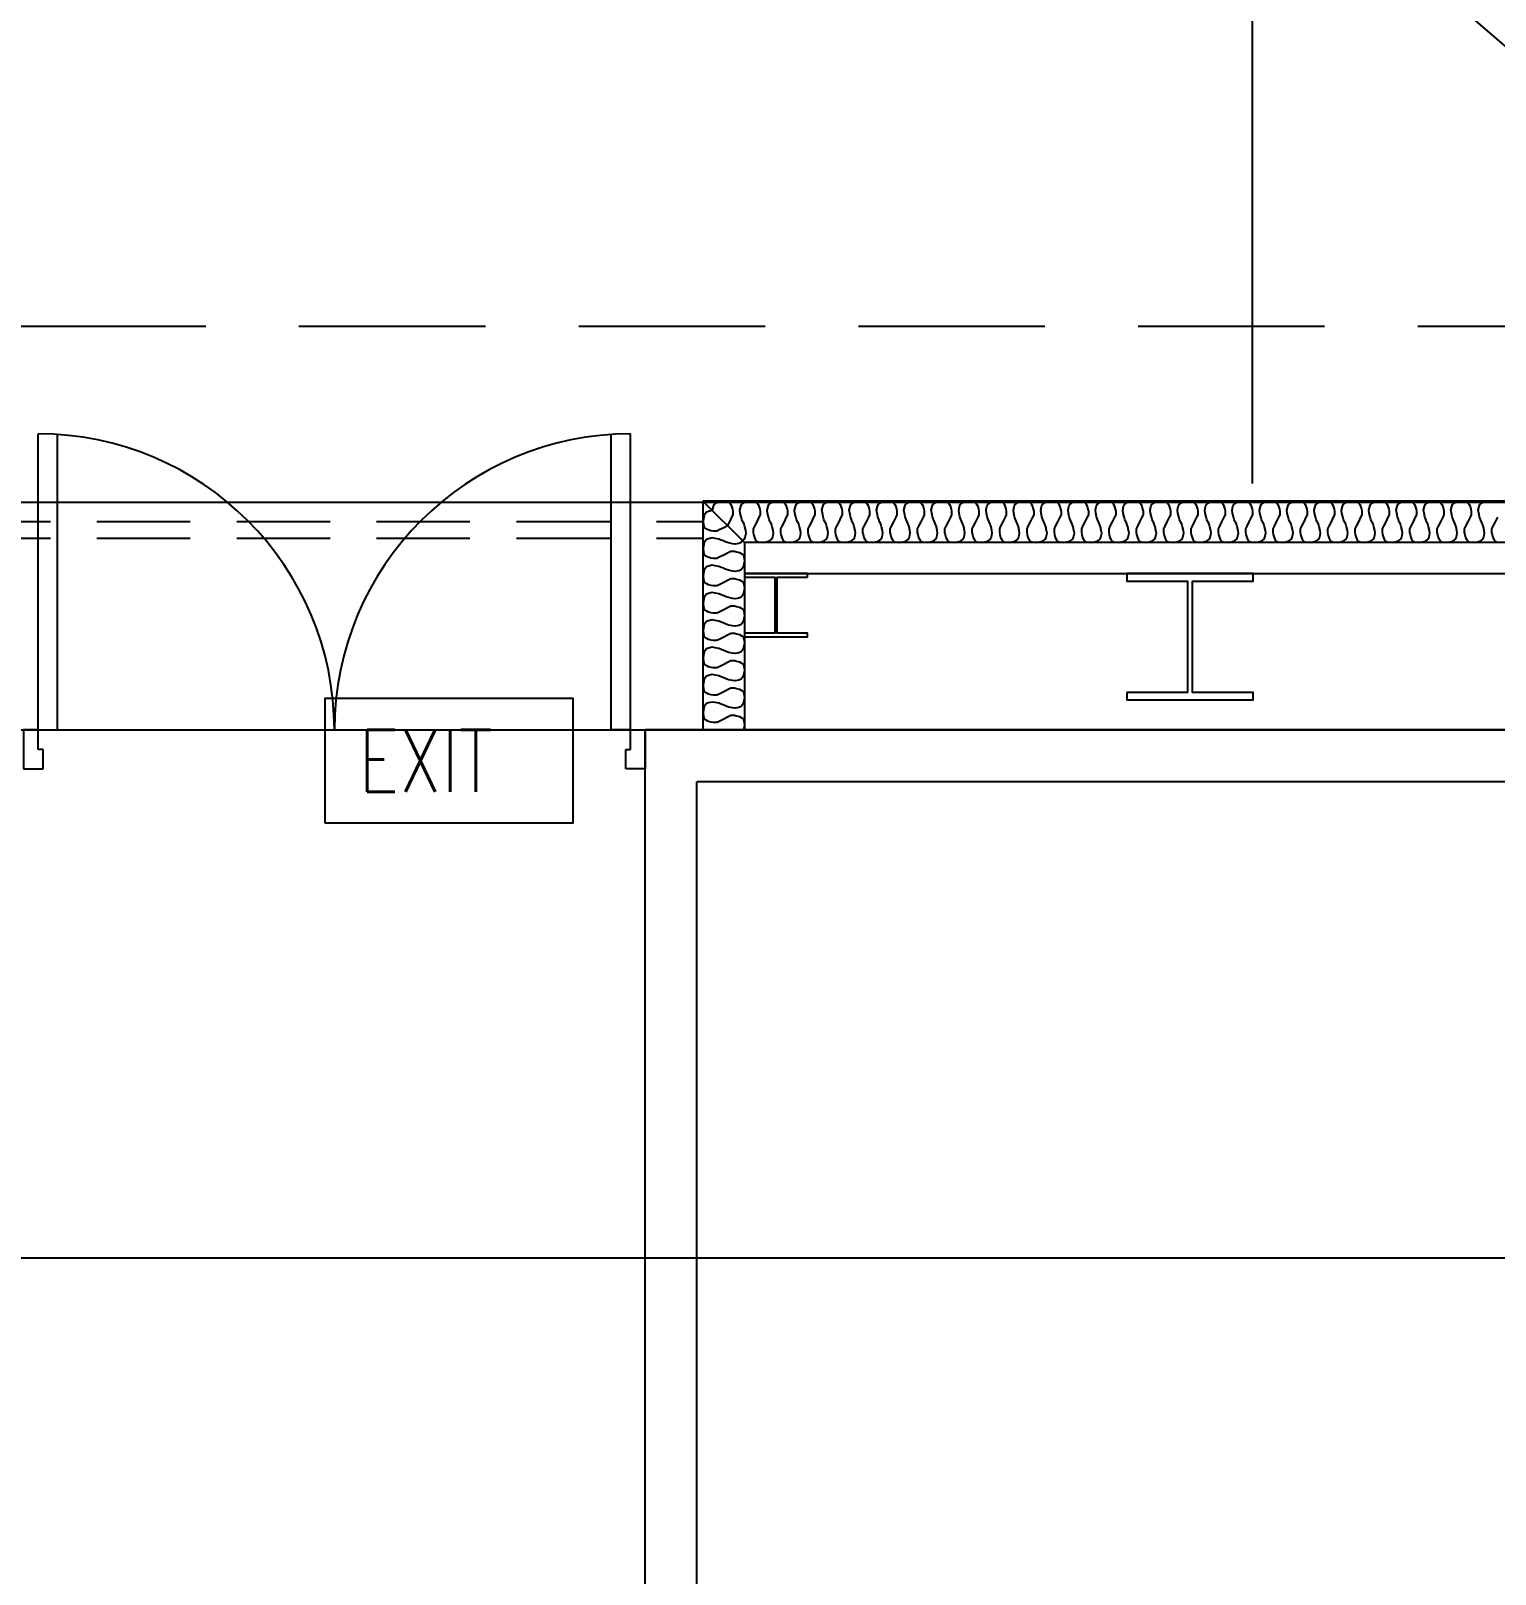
# Model space of a CAD drawing. Header units: millimetres. Extents: x -68474 to 336725, y -113450 to 40976.
# Drawn here: x 119053 to 122587, y -60762 to -57038 of the extents above; entities that cross this region are included whole.
import ezdxf

# ---------------------------------------------------------------- set-up
doc = ezdxf.new("R2010")
doc.units = ezdxf.units.MM
doc.header["$LTSCALE"] = 900
doc.linetypes.add('s5152a$0$DASHED', pattern=[0.75, 0.5, -0.25])
doc.linetypes.add('s5152a$0$HIDDEN', pattern=[0.375, 0.25, -0.125])
for name, color, linetype in [('s5152a$0$12', 7, 'Continuous'), ('s5152a$0$30', 7, 'Continuous'), ('s5152a$0$45', 7, 'Continuous'), ('s5152a$0$56', 7, 'Continuous'), ('s5152a$0$7', 7, 'Continuous'), ('s5152a$0$CLADDING', 1, 'Continuous'), ('s5152a$0$ELE', 13, 'Continuous'), ('s5152a$0$INNER', 4, 'Continuous'), ('s5152a$0$MGI-HAT', 7, 'Continuous'), ('s5152a$0$ST-POST', 5, 'Continuous'), ('s5152a$0$STEP', 15, 'Continuous')]:
    doc.layers.add(name, color=color, linetype=linetype)
doc.styles.add('s5152a$0$STANDARD', font='SIMPLEX')

# ---------------------------------------------------------------- blocks, each defined once
blk = doc.blocks.new('s5152a$0$DDR1525')
for p, q in [((37.5, 100), (37.5, 862.5)), ((87.5, 100), (87.5, 862.5)), ((1512.5, 100), (1512.5, 862.5)), ((1562.5, 100), (1562.5, 862.5)), ((0, 100), (0, 0)), ((37.5, 100), (0, 100)), ((37.5, 50), (37.5, 100)), ((37.5, 100), (87.5, 100)), ((1562.5, 100), (1512.5, 100)), ((1562.5, 100), (1600, 100)), ((1562.5, 50), (1562.5, 100)), ((1600, 100), (1600, 0)), ((50, 50), (37.5, 50)), ((50, 0), (50, 50)), ((1550, 50), (1562.5, 50)), ((1550, 0), (1550, 50)), ((0, 0), (50, 0)), ((1600, 0), (1550, 0))]:
    blk.add_line(p, q)
for centre, start, end in [((37.5, 100), 0, 90), ((1562.5, 100), 90, 180)]:
    blk.add_arc(centre, 762.5, start, end)
blk = doc.blocks.new('s5152a$0$EXIT')
at = {"layer": 's5152a$0$56', "color": 1, "linetype": 'Continuous'}
blk.add_lwpolyline([(0, 0), (0.6, 0), (0.6, 0.3), (0, 0.3)], close=True, dxfattribs=at)
at = {"layer": 's5152a$0$56', "color": 1, "linetype": 'Continuous', "style": 's5152a$0$STANDARD', "width": 0.8}
blk.add_text('EXIT', height=0.15, dxfattribs=at).set_placement((0.0816, 0.0747))

msp = doc.modelspace()

# ---------------------------------------------------------------- linework, layer by layer
at = {"linetype": 's5152a$0$DASHED'}
msp.add_line((112950.1, -57749.9), (126600.1, -57749.9), dxfattribs=at)
at = {"layer": 's5152a$0$12', "color": 8, "linetype": 'Continuous'}
msp.add_line((126000.1, -59999.9), (108000, -59999.9), dxfattribs=at)
at = {"layer": 's5152a$0$45', "color": 8, "linetype": 'Continuous'}
msp.add_line((116931.7, -52173.9), (125999.9, -59999.9), dxfattribs=at)
at = {"layer": 's5152a$0$7', "color": 10, "linetype": 'Continuous'}
msp.add_line((122000.1, -43170), (122000.1, -58130.20789), dxfattribs=at)
at = {"layer": 's5152a$0$CLADDING'}
for p, q in [((120675.1, -58172.4), (126327.6, -58172.4)), ((126327.6, -58172.4), (120675.1, -58172.4)), ((120675.1, -58172.4), (120675.1, -58724.9)), ((120675.1, -58172.4), (120675.1, -58272.4)), ((120775.1, -58272.4), (120675.1, -58172.4)), ((126227.6, -58272.4), (120775.1, -58272.4)), ((120775.1, -58272.4), (120775.1, -58724.9)), ((120775.1, -58724.9), (120675.1, -58724.9))]:
    msp.add_line(p, q, dxfattribs=at)
at = {"layer": 's5152a$0$ELE'}
for p, q in [((118875.1, -58174.9), (120675.1, -58174.9)), ((120775.1, -58347.4), (126152.6, -58347.4)), ((120675.1, -58499.9), (120675.1, -58724.9))]:
    msp.add_line(p, q, dxfattribs=at)
at = {"layer": 's5152a$0$ELE', "linetype": 's5152a$0$HIDDEN'}
for p, q in [((118875.1, -58221.90969), (120675.1, -58221.90969)), ((118875.1, -58261.90969), (120675.1, -58261.90969))]:
    msp.add_line(p, q, dxfattribs=at)
at = {"layer": 's5152a$0$INNER'}
for points in [[(120698.2402, -58195.5402), (120698.1, -58194.55883), (120700.1, -58185.55883), (120702.1, -58180.55883), (120709.1, -58175.55883), (120723.1, -58172.55883), (120733.1, -58173.55883), (120739.1, -58175.55883), (120742.1, -58180.55883), (120744.1, -58184.55883), (120746.1, -58191.55883), (120747.1, -58196.55883), (120747.1, -58201.55883), (120747.1, -58205.55883), (120744.1, -58211.55883), (120738.67941, -58222.4), (120734.15294, -58231.45294)], [(120771.43647, -58222.4), (120769.1, -58216.55883), (120767.1, -58210.55883), (120765.1, -58201.55883), (120764.1, -58194.55883), (120766.1, -58185.55883), (120768.1, -58180.55883), (120775.1, -58175.55883), (120789.1, -58172.55883), (120799.1, -58173.55883), (120805.1, -58175.55883), (120808.1, -58180.55883), (120810.1, -58184.55883), (120812.1, -58191.55883), (120813.1, -58196.55883), (120813.1, -58201.55883), (120813.1, -58205.55883), (120810.1, -58211.55883), (120804.67941, -58222.4), (120799.25883, -58233.24117), (120796.25883, -58239.24117), (120796.25883, -58243.24117), (120796.25883, -58248.24117), (120797.25883, -58253.24117), (120799.25883, -58260.24117), (120801.25883, -58264.24117), (120804.25883, -58269.24117), (120810.25883, -58271.24117), (120820.25883, -58272.24117), (120834.25883, -58269.24117), (120841.25883, -58264.24117), (120843.25883, -58259.24117), (120845.25883, -58250.24117), (120844.25883, -58243.24117), (120842.25883, -58234.24117), (120840.25883, -58228.24117), (120837.92236, -58222.4)], [(120837.43647, -58222.4), (120835.1, -58216.55883), (120833.1, -58210.55883), (120831.1, -58201.55883), (120830.1, -58194.55883), (120832.1, -58185.55883), (120834.1, -58180.55883), (120841.1, -58175.55883), (120855.1, -58172.55883), (120865.1, -58173.55883), (120871.1, -58175.55883), (120874.1, -58180.55883), (120876.1, -58184.55883), (120878.1, -58191.55883), (120879.1, -58196.55883), (120879.1, -58201.55883), (120879.1, -58205.55883), (120876.1, -58211.55883), (120870.67941, -58222.4), (120865.25883, -58233.24117), (120862.25883, -58239.24117), (120862.25883, -58243.24117), (120862.25883, -58248.24117), (120863.25883, -58253.24117), (120865.25883, -58260.24117), (120867.25883, -58264.24117), (120870.25883, -58269.24117), (120876.25883, -58271.24117), (120886.25883, -58272.24117), (120900.25883, -58269.24117), (120907.25883, -58264.24117), (120909.25883, -58259.24117), (120911.25883, -58250.24117), (120910.25883, -58243.24117), (120908.25883, -58234.24117), (120906.25883, -58228.24117), (120903.92236, -58222.4)], [(120903.43647, -58222.4), (120901.1, -58216.55883), (120899.1, -58210.55883), (120897.1, -58201.55883), (120896.1, -58194.55883), (120898.1, -58185.55883), (120900.1, -58180.55883), (120907.1, -58175.55883), (120921.1, -58172.55883), (120931.1, -58173.55883), (120937.1, -58175.55883), (120940.1, -58180.55883), (120942.1, -58184.55883), (120944.1, -58191.55883), (120945.1, -58196.55883), (120945.1, -58201.55883), (120945.1, -58205.55883), (120942.1, -58211.55883), (120936.67941, -58222.4), (120931.25883, -58233.24117), (120928.25883, -58239.24117), (120928.25883, -58243.24117), (120928.25883, -58248.24117), (120929.25883, -58253.24117), (120931.25883, -58260.24117), (120933.25883, -58264.24117), (120936.25883, -58269.24117), (120942.25883, -58271.24117), (120952.25883, -58272.24117), (120966.25883, -58269.24117), (120973.25883, -58264.24117), (120975.25883, -58259.24117), (120977.25883, -58250.24117), (120976.25883, -58243.24117), (120974.25883, -58234.24117), (120972.25883, -58228.24117), (120969.92236, -58222.4)], [(120969.43647, -58222.4), (120967.1, -58216.55883), (120965.1, -58210.55883), (120963.1, -58201.55883), (120962.1, -58194.55883), (120964.1, -58185.55883), (120966.1, -58180.55883), (120973.1, -58175.55883), (120987.1, -58172.55883), (120997.1, -58173.55883), (121003.1, -58175.55883), (121006.1, -58180.55883), (121008.1, -58184.55883), (121010.1, -58191.55883), (121011.1, -58196.55883), (121011.1, -58201.55883), (121011.1, -58205.55883), (121008.1, -58211.55883), (121002.67941, -58222.4), (120997.25883, -58233.24117), (120994.25883, -58239.24117), (120994.25883, -58243.24117), (120994.25883, -58248.24117), (120995.25883, -58253.24117), (120997.25883, -58260.24117), (120999.25883, -58264.24117), (121002.25883, -58269.24117), (121008.25883, -58271.24117), (121018.25883, -58272.24117), (121032.25883, -58269.24117), (121039.25883, -58264.24117), (121041.25883, -58259.24117), (121043.25883, -58250.24117), (121042.25883, -58243.24117), (121040.25883, -58234.24117), (121038.25883, -58228.24117), (121035.92236, -58222.4)], [(121035.43647, -58222.4), (121033.1, -58216.55883), (121031.1, -58210.55883), (121029.1, -58201.55883), (121028.1, -58194.55883), (121030.1, -58185.55883), (121032.1, -58180.55883), (121039.1, -58175.55883), (121053.1, -58172.55883), (121063.1, -58173.55883), (121069.1, -58175.55883), (121072.1, -58180.55883), (121074.1, -58184.55883), (121076.1, -58191.55883), (121077.1, -58196.55883), (121077.1, -58201.55883), (121077.1, -58205.55883), (121074.1, -58211.55883), (121068.67941, -58222.4), (121063.25883, -58233.24117), (121060.25883, -58239.24117), (121060.25883, -58243.24117), (121060.25883, -58248.24117), (121061.25883, -58253.24117), (121063.25883, -58260.24117), (121065.25883, -58264.24117), (121068.25883, -58269.24117), (121074.25883, -58271.24117), (121084.25883, -58272.24117), (121098.25883, -58269.24117), (121105.25883, -58264.24117), (121107.25883, -58259.24117), (121109.25883, -58250.24117), (121108.25883, -58243.24117), (121106.25883, -58234.24117), (121104.25883, -58228.24117), (121101.92236, -58222.4)], [(121101.43647, -58222.4), (121099.1, -58216.55883), (121097.1, -58210.55883), (121095.1, -58201.55883), (121094.1, -58194.55883), (121096.1, -58185.55883), (121098.1, -58180.55883), (121105.1, -58175.55883), (121119.1, -58172.55883), (121129.1, -58173.55883), (121135.1, -58175.55883), (121138.1, -58180.55883), (121140.1, -58184.55883), (121142.1, -58191.55883), (121143.1, -58196.55883), (121143.1, -58201.55883), (121143.1, -58205.55883), (121140.1, -58211.55883), (121134.67941, -58222.4), (121129.25883, -58233.24117), (121126.25883, -58239.24117), (121126.25883, -58243.24117), (121126.25883, -58248.24117), (121127.25883, -58253.24117), (121129.25883, -58260.24117), (121131.25883, -58264.24117), (121134.25883, -58269.24117), (121140.25883, -58271.24117), (121150.25883, -58272.24117), (121164.25883, -58269.24117), (121171.25883, -58264.24117), (121173.25883, -58259.24117), (121175.25883, -58250.24117), (121174.25883, -58243.24117), (121172.25883, -58234.24117), (121170.25883, -58228.24117), (121167.92236, -58222.4)], [(121167.43647, -58222.4), (121165.1, -58216.55883), (121163.1, -58210.55883), (121161.1, -58201.55883), (121160.1, -58194.55883), (121162.1, -58185.55883), (121164.1, -58180.55883), (121171.1, -58175.55883), (121185.1, -58172.55883), (121195.1, -58173.55883), (121201.1, -58175.55883), (121204.1, -58180.55883), (121206.1, -58184.55883), (121208.1, -58191.55883), (121209.1, -58196.55883), (121209.1, -58201.55883), (121209.1, -58205.55883), (121206.1, -58211.55883), (121200.67941, -58222.4), (121195.25883, -58233.24117), (121192.25883, -58239.24117), (121192.25883, -58243.24117), (121192.25883, -58248.24117), (121193.25883, -58253.24117), (121195.25883, -58260.24117), (121197.25883, -58264.24117), (121200.25883, -58269.24117), (121206.25883, -58271.24117), (121216.25883, -58272.24117), (121230.25883, -58269.24117), (121237.25883, -58264.24117), (121239.25883, -58259.24117), (121241.25883, -58250.24117), (121240.25883, -58243.24117), (121238.25883, -58234.24117), (121236.25883, -58228.24117), (121233.92236, -58222.4)], [(121233.43647, -58222.4), (121231.1, -58216.55883), (121229.1, -58210.55883), (121227.1, -58201.55883), (121226.1, -58194.55883), (121228.1, -58185.55883), (121230.1, -58180.55883), (121237.1, -58175.55883), (121251.1, -58172.55883), (121261.1, -58173.55883), (121267.1, -58175.55883), (121270.1, -58180.55883), (121272.1, -58184.55883), (121274.1, -58191.55883), (121275.1, -58196.55883), (121275.1, -58201.55883), (121275.1, -58205.55883), (121272.1, -58211.55883), (121266.67941, -58222.4), (121261.25883, -58233.24117), (121258.25883, -58239.24117), (121258.25883, -58243.24117), (121258.25883, -58248.24117), (121259.25883, -58253.24117), (121261.25883, -58260.24117), (121263.25883, -58264.24117), (121266.25883, -58269.24117), (121272.25883, -58271.24117), (121282.25883, -58272.24117), (121296.25883, -58269.24117), (121303.25883, -58264.24117), (121305.25883, -58259.24117), (121307.25883, -58250.24117), (121306.25883, -58243.24117), (121304.25883, -58234.24117), (121302.25883, -58228.24117), (121299.92236, -58222.4)], [(121299.43647, -58222.4), (121297.1, -58216.55883), (121295.1, -58210.55883), (121293.1, -58201.55883), (121292.1, -58194.55883), (121294.1, -58185.55883), (121296.1, -58180.55883), (121303.1, -58175.55883), (121317.1, -58172.55883), (121327.1, -58173.55883), (121333.1, -58175.55883), (121336.1, -58180.55883), (121338.1, -58184.55883), (121340.1, -58191.55883), (121341.1, -58196.55883), (121341.1, -58201.55883), (121341.1, -58205.55883), (121338.1, -58211.55883), (121332.67941, -58222.4), (121327.25883, -58233.24117), (121324.25883, -58239.24117), (121324.25883, -58243.24117), (121324.25883, -58248.24117), (121325.25883, -58253.24117), (121327.25883, -58260.24117), (121329.25883, -58264.24117), (121332.25883, -58269.24117), (121338.25883, -58271.24117), (121348.25883, -58272.24117), (121362.25883, -58269.24117), (121369.25883, -58264.24117), (121371.25883, -58259.24117), (121373.25883, -58250.24117), (121372.25883, -58243.24117), (121370.25883, -58234.24117), (121368.25883, -58228.24117), (121365.92236, -58222.4)], [(121365.43647, -58222.4), (121363.1, -58216.55883), (121361.1, -58210.55883), (121359.1, -58201.55883), (121358.1, -58194.55883), (121360.1, -58185.55883), (121362.1, -58180.55883), (121369.1, -58175.55883), (121383.1, -58172.55883), (121393.1, -58173.55883), (121399.1, -58175.55883), (121402.1, -58180.55883), (121404.1, -58184.55883), (121406.1, -58191.55883), (121407.1, -58196.55883), (121407.1, -58201.55883), (121407.1, -58205.55883), (121404.1, -58211.55883), (121398.67941, -58222.4), (121393.25883, -58233.24117), (121390.25883, -58239.24117), (121390.25883, -58243.24117), (121390.25883, -58248.24117), (121391.25883, -58253.24117), (121393.25883, -58260.24117), (121395.25883, -58264.24117), (121398.25883, -58269.24117), (121404.25883, -58271.24117), (121414.25883, -58272.24117), (121428.25883, -58269.24117), (121435.25883, -58264.24117), (121437.25883, -58259.24117), (121439.25883, -58250.24117), (121438.25883, -58243.24117), (121436.25883, -58234.24117), (121434.25883, -58228.24117), (121431.92236, -58222.4)], [(121431.43647, -58222.4), (121429.1, -58216.55883), (121427.1, -58210.55883), (121425.1, -58201.55883), (121424.1, -58194.55883), (121426.1, -58185.55883), (121428.1, -58180.55883), (121435.1, -58175.55883), (121449.1, -58172.55883), (121459.1, -58173.55883), (121465.1, -58175.55883), (121468.1, -58180.55883), (121470.1, -58184.55883), (121472.1, -58191.55883), (121473.1, -58196.55883), (121473.1, -58201.55883), (121473.1, -58205.55883), (121470.1, -58211.55883), (121464.67941, -58222.4), (121459.25883, -58233.24117), (121456.25883, -58239.24117), (121456.25883, -58243.24117), (121456.25883, -58248.24117), (121457.25883, -58253.24117), (121459.25883, -58260.24117), (121461.25883, -58264.24117), (121464.25883, -58269.24117), (121470.25883, -58271.24117), (121480.25883, -58272.24117), (121494.25883, -58269.24117), (121501.25883, -58264.24117), (121503.25883, -58259.24117), (121505.25883, -58250.24117), (121504.25883, -58243.24117), (121502.25883, -58234.24117), (121500.25883, -58228.24117), (121497.92236, -58222.4)], [(121497.43647, -58222.4), (121495.1, -58216.55883), (121493.1, -58210.55883), (121491.1, -58201.55883), (121490.1, -58194.55883), (121492.1, -58185.55883), (121494.1, -58180.55883), (121501.1, -58175.55883), (121515.1, -58172.55883), (121525.1, -58173.55883), (121531.1, -58175.55883), (121534.1, -58180.55883), (121536.1, -58184.55883), (121538.1, -58191.55883), (121539.1, -58196.55883), (121539.1, -58201.55883), (121539.1, -58205.55883), (121536.1, -58211.55883), (121530.67941, -58222.4), (121525.25883, -58233.24117), (121522.25883, -58239.24117), (121522.25883, -58243.24117), (121522.25883, -58248.24117), (121523.25883, -58253.24117), (121525.25883, -58260.24117), (121527.25883, -58264.24117), (121530.25883, -58269.24117), (121536.25883, -58271.24117), (121546.25883, -58272.24117), (121560.25883, -58269.24117), (121567.25883, -58264.24117), (121569.25883, -58259.24117), (121571.25883, -58250.24117), (121570.25883, -58243.24117), (121568.25883, -58234.24117), (121566.25883, -58228.24117), (121563.92236, -58222.4)], [(121563.43647, -58222.4), (121561.1, -58216.55883), (121559.1, -58210.55883), (121557.1, -58201.55883), (121556.1, -58194.55883), (121558.1, -58185.55883), (121560.1, -58180.55883), (121567.1, -58175.55883), (121581.1, -58172.55883), (121591.1, -58173.55883), (121597.1, -58175.55883), (121600.1, -58180.55883), (121602.1, -58184.55883), (121604.1, -58191.55883), (121605.1, -58196.55883), (121605.1, -58201.55883), (121605.1, -58205.55883), (121602.1, -58211.55883), (121596.67941, -58222.4), (121591.25883, -58233.24117), (121588.25883, -58239.24117), (121588.25883, -58243.24117), (121588.25883, -58248.24117), (121589.25883, -58253.24117), (121591.25883, -58260.24117), (121593.25883, -58264.24117), (121596.25883, -58269.24117), (121602.25883, -58271.24117), (121612.25883, -58272.24117), (121626.25883, -58269.24117), (121633.25883, -58264.24117), (121635.25883, -58259.24117), (121637.25883, -58250.24117), (121636.25883, -58243.24117), (121634.25883, -58234.24117), (121632.25883, -58228.24117), (121629.92236, -58222.4)], [(121629.43647, -58222.4), (121627.1, -58216.55883), (121625.1, -58210.55883), (121623.1, -58201.55883), (121622.1, -58194.55883), (121624.1, -58185.55883), (121626.1, -58180.55883), (121633.1, -58175.55883), (121647.1, -58172.55883), (121657.1, -58173.55883), (121663.1, -58175.55883), (121666.1, -58180.55883), (121668.1, -58184.55883), (121670.1, -58191.55883), (121671.1, -58196.55883), (121671.1, -58201.55883), (121671.1, -58205.55883), (121668.1, -58211.55883), (121662.67941, -58222.4), (121657.25883, -58233.24117), (121654.25883, -58239.24117), (121654.25883, -58243.24117), (121654.25883, -58248.24117), (121655.25883, -58253.24117), (121657.25883, -58260.24117), (121659.25883, -58264.24117), (121662.25883, -58269.24117), (121668.25883, -58271.24117), (121678.25883, -58272.24117), (121692.25883, -58269.24117), (121699.25883, -58264.24117), (121701.25883, -58259.24117), (121703.25883, -58250.24117), (121702.25883, -58243.24117), (121700.25883, -58234.24117), (121698.25883, -58228.24117), (121695.92236, -58222.4)], [(121695.43647, -58222.4), (121693.1, -58216.55883), (121691.1, -58210.55883), (121689.1, -58201.55883), (121688.1, -58194.55883), (121690.1, -58185.55883), (121692.1, -58180.55883), (121699.1, -58175.55883), (121713.1, -58172.55883), (121723.1, -58173.55883), (121729.1, -58175.55883), (121732.1, -58180.55883), (121734.1, -58184.55883), (121736.1, -58191.55883), (121737.1, -58196.55883), (121737.1, -58201.55883), (121737.1, -58205.55883), (121734.1, -58211.55883), (121728.67941, -58222.4), (121723.25883, -58233.24117), (121720.25883, -58239.24117), (121720.25883, -58243.24117), (121720.25883, -58248.24117), (121721.25883, -58253.24117), (121723.25883, -58260.24117), (121725.25883, -58264.24117), (121728.25883, -58269.24117), (121734.25883, -58271.24117), (121744.25883, -58272.24117), (121758.25883, -58269.24117), (121765.25883, -58264.24117), (121767.25883, -58259.24117), (121769.25883, -58250.24117), (121768.25883, -58243.24117), (121766.25883, -58234.24117), (121764.25883, -58228.24117), (121761.92236, -58222.4)], [(121761.43647, -58222.4), (121759.1, -58216.55883), (121757.1, -58210.55883), (121755.1, -58201.55883), (121754.1, -58194.55883), (121756.1, -58185.55883), (121758.1, -58180.55883), (121765.1, -58175.55883), (121779.1, -58172.55883), (121789.1, -58173.55883), (121795.1, -58175.55883), (121798.1, -58180.55883), (121800.1, -58184.55883), (121802.1, -58191.55883), (121803.1, -58196.55883), (121803.1, -58201.55883), (121803.1, -58205.55883), (121800.1, -58211.55883), (121794.67941, -58222.4), (121789.25883, -58233.24117), (121786.25883, -58239.24117), (121786.25883, -58243.24117), (121786.25883, -58248.24117), (121787.25883, -58253.24117), (121789.25883, -58260.24117), (121791.25883, -58264.24117), (121794.25883, -58269.24117), (121800.25883, -58271.24117), (121810.25883, -58272.24117), (121824.25883, -58269.24117), (121831.25883, -58264.24117), (121833.25883, -58259.24117), (121835.25883, -58250.24117), (121834.25883, -58243.24117), (121832.25883, -58234.24117), (121830.25883, -58228.24117), (121827.92236, -58222.4)], [(121827.43647, -58222.4), (121825.1, -58216.55883), (121823.1, -58210.55883), (121821.1, -58201.55883), (121820.1, -58194.55883), (121822.1, -58185.55883), (121824.1, -58180.55883), (121831.1, -58175.55883), (121845.1, -58172.55883), (121855.1, -58173.55883), (121861.1, -58175.55883), (121864.1, -58180.55883), (121866.1, -58184.55883), (121868.1, -58191.55883), (121869.1, -58196.55883), (121869.1, -58201.55883), (121869.1, -58205.55883), (121866.1, -58211.55883), (121860.67941, -58222.4), (121855.25883, -58233.24117), (121852.25883, -58239.24117), (121852.25883, -58243.24117), (121852.25883, -58248.24117), (121853.25883, -58253.24117), (121855.25883, -58260.24117), (121857.25883, -58264.24117), (121860.25883, -58269.24117), (121866.25883, -58271.24117), (121876.25883, -58272.24117), (121890.25883, -58269.24117), (121897.25883, -58264.24117), (121899.25883, -58259.24117), (121901.25883, -58250.24117), (121900.25883, -58243.24117), (121898.25883, -58234.24117), (121896.25883, -58228.24117), (121893.92236, -58222.4)], [(121893.43647, -58222.4), (121891.1, -58216.55883), (121889.1, -58210.55883), (121887.1, -58201.55883), (121886.1, -58194.55883), (121888.1, -58185.55883), (121890.1, -58180.55883), (121897.1, -58175.55883), (121911.1, -58172.55883), (121921.1, -58173.55883), (121927.1, -58175.55883), (121930.1, -58180.55883), (121932.1, -58184.55883), (121934.1, -58191.55883), (121935.1, -58196.55883), (121935.1, -58201.55883), (121935.1, -58205.55883), (121932.1, -58211.55883), (121926.67941, -58222.4), (121921.25883, -58233.24117), (121918.25883, -58239.24117), (121918.25883, -58243.24117), (121918.25883, -58248.24117), (121919.25883, -58253.24117), (121921.25883, -58260.24117), (121923.25883, -58264.24117), (121926.25883, -58269.24117), (121932.25883, -58271.24117), (121942.25883, -58272.24117), (121956.25883, -58269.24117), (121963.25883, -58264.24117), (121965.25883, -58259.24117), (121967.25883, -58250.24117), (121966.25883, -58243.24117), (121964.25883, -58234.24117), (121962.25883, -58228.24117), (121959.92236, -58222.4)], [(121959.43647, -58222.4), (121957.1, -58216.55883), (121955.1, -58210.55883), (121953.1, -58201.55883), (121952.1, -58194.55883), (121954.1, -58185.55883), (121956.1, -58180.55883), (121963.1, -58175.55883), (121977.1, -58172.55883), (121987.1, -58173.55883), (121993.1, -58175.55883), (121996.1, -58180.55883), (121998.1, -58184.55883), (122000.1, -58191.55883), (122001.1, -58196.55883), (122001.1, -58201.55883), (122001.1, -58205.55883), (121998.1, -58211.55883), (121992.67941, -58222.4), (121987.25883, -58233.24117), (121984.25883, -58239.24117), (121984.25883, -58243.24117), (121984.25883, -58248.24117), (121985.25883, -58253.24117), (121987.25883, -58260.24117), (121989.25883, -58264.24117), (121992.25883, -58269.24117), (121998.25883, -58271.24117), (122008.25883, -58272.24117), (122022.25883, -58269.24117), (122029.25883, -58264.24117), (122031.25883, -58259.24117), (122033.25883, -58250.24117), (122032.25883, -58243.24117), (122030.25883, -58234.24117), (122028.25883, -58228.24117), (122025.92236, -58222.4)], [(122025.43647, -58222.4), (122023.1, -58216.55883), (122021.1, -58210.55883), (122019.1, -58201.55883), (122018.1, -58194.55883), (122020.1, -58185.55883), (122022.1, -58180.55883), (122029.1, -58175.55883), (122043.1, -58172.55883), (122053.1, -58173.55883), (122059.1, -58175.55883), (122062.1, -58180.55883), (122064.1, -58184.55883), (122066.1, -58191.55883), (122067.1, -58196.55883), (122067.1, -58201.55883), (122067.1, -58205.55883), (122064.1, -58211.55883), (122058.67941, -58222.4), (122053.25883, -58233.24117), (122050.25883, -58239.24117), (122050.25883, -58243.24117), (122050.25883, -58248.24117), (122051.25883, -58253.24117), (122053.25883, -58260.24117), (122055.25883, -58264.24117), (122058.25883, -58269.24117), (122064.25883, -58271.24117), (122074.25883, -58272.24117), (122088.25883, -58269.24117), (122095.25883, -58264.24117), (122097.25883, -58259.24117), (122099.25883, -58250.24117), (122098.25883, -58243.24117), (122096.25883, -58234.24117), (122094.25883, -58228.24117), (122091.92236, -58222.4)], [(122091.43647, -58222.4), (122089.1, -58216.55883), (122087.1, -58210.55883), (122085.1, -58201.55883), (122084.1, -58194.55883), (122086.1, -58185.55883), (122088.1, -58180.55883), (122095.1, -58175.55883), (122109.1, -58172.55883), (122119.1, -58173.55883), (122125.1, -58175.55883), (122128.1, -58180.55883), (122130.1, -58184.55883), (122132.1, -58191.55883), (122133.1, -58196.55883), (122133.1, -58201.55883), (122133.1, -58205.55883), (122130.1, -58211.55883), (122124.67941, -58222.4), (122119.25883, -58233.24117), (122116.25883, -58239.24117), (122116.25883, -58243.24117), (122116.25883, -58248.24117), (122117.25883, -58253.24117), (122119.25883, -58260.24117), (122121.25883, -58264.24117), (122124.25883, -58269.24117), (122130.25883, -58271.24117), (122140.25883, -58272.24117), (122154.25883, -58269.24117), (122161.25883, -58264.24117), (122163.25883, -58259.24117), (122165.25883, -58250.24117), (122164.25883, -58243.24117), (122162.25883, -58234.24117), (122160.25883, -58228.24117), (122157.92236, -58222.4)], [(122157.43647, -58222.4), (122155.1, -58216.55883), (122153.1, -58210.55883), (122151.1, -58201.55883), (122150.1, -58194.55883), (122152.1, -58185.55883), (122154.1, -58180.55883), (122161.1, -58175.55883), (122175.1, -58172.55883), (122185.1, -58173.55883), (122191.1, -58175.55883), (122194.1, -58180.55883), (122196.1, -58184.55883), (122198.1, -58191.55883), (122199.1, -58196.55883), (122199.1, -58201.55883), (122199.1, -58205.55883), (122196.1, -58211.55883), (122190.67941, -58222.4), (122185.25883, -58233.24117), (122182.25883, -58239.24117), (122182.25883, -58243.24117), (122182.25883, -58248.24117), (122183.25883, -58253.24117), (122185.25883, -58260.24117), (122187.25883, -58264.24117), (122190.25883, -58269.24117), (122196.25883, -58271.24117), (122206.25883, -58272.24117), (122220.25883, -58269.24117), (122227.25883, -58264.24117), (122229.25883, -58259.24117), (122231.25883, -58250.24117), (122230.25883, -58243.24117), (122228.25883, -58234.24117), (122226.25883, -58228.24117), (122223.92236, -58222.4)], [(122223.43647, -58222.4), (122221.1, -58216.55883), (122219.1, -58210.55883), (122217.1, -58201.55883), (122216.1, -58194.55883), (122218.1, -58185.55883), (122220.1, -58180.55883), (122227.1, -58175.55883), (122241.1, -58172.55883), (122251.1, -58173.55883), (122257.1, -58175.55883), (122260.1, -58180.55883), (122262.1, -58184.55883), (122264.1, -58191.55883), (122265.1, -58196.55883), (122265.1, -58201.55883), (122265.1, -58205.55883), (122262.1, -58211.55883), (122256.67941, -58222.4), (122251.25883, -58233.24117), (122248.25883, -58239.24117), (122248.25883, -58243.24117), (122248.25883, -58248.24117), (122249.25883, -58253.24117), (122251.25883, -58260.24117), (122253.25883, -58264.24117), (122256.25883, -58269.24117), (122262.25883, -58271.24117), (122272.25883, -58272.24117), (122286.25883, -58269.24117), (122293.25883, -58264.24117), (122295.25883, -58259.24117), (122297.25883, -58250.24117), (122296.25883, -58243.24117), (122294.25883, -58234.24117), (122292.25883, -58228.24117), (122289.92236, -58222.4)], [(122289.43647, -58222.4), (122287.1, -58216.55883), (122285.1, -58210.55883), (122283.1, -58201.55883), (122282.1, -58194.55883), (122284.1, -58185.55883), (122286.1, -58180.55883), (122293.1, -58175.55883), (122307.1, -58172.55883), (122317.1, -58173.55883), (122323.1, -58175.55883), (122326.1, -58180.55883), (122328.1, -58184.55883), (122330.1, -58191.55883), (122331.1, -58196.55883), (122331.1, -58201.55883), (122331.1, -58205.55883), (122328.1, -58211.55883), (122322.67941, -58222.4), (122317.25883, -58233.24117), (122314.25883, -58239.24117), (122314.25883, -58243.24117), (122314.25883, -58248.24117), (122315.25883, -58253.24117), (122317.25883, -58260.24117), (122319.25883, -58264.24117), (122322.25883, -58269.24117), (122328.25883, -58271.24117), (122338.25883, -58272.24117), (122352.25883, -58269.24117), (122359.25883, -58264.24117), (122361.25883, -58259.24117), (122363.25883, -58250.24117), (122362.25883, -58243.24117), (122360.25883, -58234.24117), (122358.25883, -58228.24117), (122355.92236, -58222.4)], [(122355.43647, -58222.4), (122353.1, -58216.55883), (122351.1, -58210.55883), (122349.1, -58201.55883), (122348.1, -58194.55883), (122350.1, -58185.55883), (122352.1, -58180.55883), (122359.1, -58175.55883), (122373.1, -58172.55883), (122383.1, -58173.55883), (122389.1, -58175.55883), (122392.1, -58180.55883), (122394.1, -58184.55883), (122396.1, -58191.55883), (122397.1, -58196.55883), (122397.1, -58201.55883), (122397.1, -58205.55883), (122394.1, -58211.55883), (122388.67941, -58222.4), (122383.25883, -58233.24117), (122380.25883, -58239.24117), (122380.25883, -58243.24117), (122380.25883, -58248.24117), (122381.25883, -58253.24117), (122383.25883, -58260.24117), (122385.25883, -58264.24117), (122388.25883, -58269.24117), (122394.25883, -58271.24117), (122404.25883, -58272.24117), (122418.25883, -58269.24117), (122425.25883, -58264.24117), (122427.25883, -58259.24117), (122429.25883, -58250.24117), (122428.25883, -58243.24117), (122426.25883, -58234.24117), (122424.25883, -58228.24117), (122421.92236, -58222.4)], [(122421.43647, -58222.4), (122419.1, -58216.55883), (122417.1, -58210.55883), (122415.1, -58201.55883), (122414.1, -58194.55883), (122416.1, -58185.55883), (122418.1, -58180.55883), (122425.1, -58175.55883), (122439.1, -58172.55883), (122449.1, -58173.55883), (122455.1, -58175.55883), (122458.1, -58180.55883), (122460.1, -58184.55883), (122462.1, -58191.55883), (122463.1, -58196.55883), (122463.1, -58201.55883), (122463.1, -58205.55883), (122460.1, -58211.55883), (122454.67941, -58222.4), (122449.25883, -58233.24117), (122446.25883, -58239.24117), (122446.25883, -58243.24117), (122446.25883, -58248.24117), (122447.25883, -58253.24117), (122449.25883, -58260.24117), (122451.25883, -58264.24117), (122454.25883, -58269.24117), (122460.25883, -58271.24117), (122470.25883, -58272.24117), (122484.25883, -58269.24117), (122491.25883, -58264.24117), (122493.25883, -58259.24117), (122495.25883, -58250.24117), (122494.25883, -58243.24117), (122492.25883, -58234.24117), (122490.25883, -58228.24117), (122487.92236, -58222.4)], [(122487.43647, -58222.4), (122485.1, -58216.55883), (122483.1, -58210.55883), (122481.1, -58201.55883), (122480.1, -58194.55883), (122482.1, -58185.55883), (122484.1, -58180.55883), (122491.1, -58175.55883), (122505.1, -58172.55883), (122515.1, -58173.55883), (122521.1, -58175.55883), (122524.1, -58180.55883), (122526.1, -58184.55883), (122528.1, -58191.55883), (122529.1, -58196.55883), (122529.1, -58201.55883), (122529.1, -58205.55883), (122526.1, -58211.55883), (122520.67941, -58222.4), (122515.25883, -58233.24117), (122512.25883, -58239.24117), (122512.25883, -58243.24117), (122512.25883, -58248.24117), (122513.25883, -58253.24117), (122515.25883, -58260.24117), (122517.25883, -58264.24117), (122520.25883, -58269.24117), (122526.25883, -58271.24117), (122536.25883, -58272.24117), (122550.25883, -58269.24117), (122557.25883, -58264.24117), (122559.25883, -58259.24117), (122561.25883, -58250.24117), (122560.25883, -58243.24117), (122558.25883, -58234.24117), (122556.25883, -58228.24117), (122553.92236, -58222.4)], [(122553.43647, -58222.4), (122551.1, -58216.55883), (122549.1, -58210.55883), (122547.1, -58201.55883), (122546.1, -58194.55883), (122548.1, -58185.55883), (122550.1, -58180.55883), (122557.1, -58175.55883), (122571.1, -58172.55883), (122581.1, -58173.55883), (122587.1, -58175.55883)], [(120698.2402, -58195.5402), (120697.25883, -58195.4), (120688.25883, -58197.4), (120683.25883, -58199.4), (120678.25883, -58206.4), (120675.25883, -58220.4), (120676.25883, -58230.4), (120678.25883, -58236.4), (120683.25883, -58239.4), (120687.25883, -58241.4), (120694.25883, -58243.4), (120699.25883, -58244.4), (120704.25883, -58244.4), (120708.25883, -58244.4), (120714.25883, -58241.4), (120725.1, -58235.97941), (120734.15294, -58231.45294)], [(122592.1, -58211.55883), (122586.67941, -58222.4), (122581.25883, -58233.24117), (122578.25883, -58239.24117), (122578.25883, -58243.24117), (122578.25883, -58248.24117), (122579.25883, -58253.24117), (122581.25883, -58260.24117), (122583.25883, -58264.24117), (122586.25883, -58269.24117), (122592.25883, -58271.24117)], [(120770.40686, -58267.70686), (120775.25883, -58264.24117), (120777.25883, -58259.24117), (120779.25883, -58250.24117), (120778.25883, -58243.24117), (120776.25883, -58234.24117), (120774.25883, -58228.24117), (120771.92236, -58222.4)], [(120725.1, -58268.73647), (120719.25883, -58266.4), (120713.25883, -58264.4), (120704.25883, -58262.4), (120697.25883, -58261.4), (120688.25883, -58263.4), (120683.25883, -58265.4), (120678.25883, -58272.4), (120675.25883, -58286.4), (120676.25883, -58296.4), (120678.25883, -58302.4), (120683.25883, -58305.4), (120687.25883, -58307.4), (120694.25883, -58309.4), (120699.25883, -58310.4), (120704.25883, -58310.4), (120708.25883, -58310.4), (120714.25883, -58307.4), (120725.1, -58301.97941), (120735.94117, -58296.55883), (120741.94117, -58293.55883), (120745.94117, -58293.55883), (120750.94117, -58293.55883), (120755.94117, -58294.55883), (120762.94117, -58296.55883), (120766.94117, -58298.55883), (120771.94117, -58301.55883), (120773.94117, -58307.55883), (120774.94117, -58317.55883), (120771.94117, -58331.55883), (120766.94117, -58338.55883), (120761.94117, -58340.55883), (120752.94117, -58342.55883), (120745.94117, -58341.55883), (120736.94117, -58339.55883), (120730.94117, -58337.55883), (120725.1, -58335.22236)], [(120770.40686, -58267.70686), (120766.94117, -58272.55883), (120761.94117, -58274.55883), (120752.94117, -58276.55883), (120745.94117, -58275.55883), (120736.94117, -58273.55883), (120730.94117, -58271.55883), (120725.1, -58269.22236)], [(120725.1, -58334.73647), (120719.25883, -58332.4), (120713.25883, -58330.4), (120704.25883, -58328.4), (120697.25883, -58327.4), (120688.25883, -58329.4), (120683.25883, -58331.4), (120678.25883, -58338.4), (120675.25883, -58352.4), (120676.25883, -58362.4), (120678.25883, -58368.4), (120683.25883, -58371.4), (120687.25883, -58373.4), (120694.25883, -58375.4), (120699.25883, -58376.4), (120704.25883, -58376.4), (120708.25883, -58376.4), (120714.25883, -58373.4), (120725.1, -58367.97941), (120735.94117, -58362.55883), (120741.94117, -58359.55883), (120745.94117, -58359.55883), (120750.94117, -58359.55883), (120755.94117, -58360.55883), (120762.94117, -58362.55883), (120766.94117, -58364.55883), (120771.94117, -58367.55883), (120773.94117, -58373.55883), (120774.94117, -58383.55883), (120771.94117, -58397.55883), (120766.94117, -58404.55883), (120761.94117, -58406.55883), (120752.94117, -58408.55883), (120745.94117, -58407.55883), (120736.94117, -58405.55883), (120730.94117, -58403.55883), (120725.1, -58401.22236)], [(120725.1, -58400.73647), (120719.25883, -58398.4), (120713.25883, -58396.4), (120704.25883, -58394.4), (120697.25883, -58393.4), (120688.25883, -58395.4), (120683.25883, -58397.4), (120678.25883, -58404.4), (120675.25883, -58418.4), (120676.25883, -58428.4), (120678.25883, -58434.4), (120683.25883, -58437.4), (120687.25883, -58439.4), (120694.25883, -58441.4), (120699.25883, -58442.4), (120704.25883, -58442.4), (120708.25883, -58442.4), (120714.25883, -58439.4), (120725.1, -58433.97941), (120735.94117, -58428.55883), (120741.94117, -58425.55883), (120745.94117, -58425.55883), (120750.94117, -58425.55883), (120755.94117, -58426.55883), (120762.94117, -58428.55883), (120766.94117, -58430.55883), (120771.94117, -58433.55883), (120773.94117, -58439.55883), (120774.94117, -58449.55883), (120771.94117, -58463.55883), (120766.94117, -58470.55883), (120761.94117, -58472.55883), (120752.94117, -58474.55883), (120745.94117, -58473.55883), (120736.94117, -58471.55883), (120730.94117, -58469.55883), (120725.1, -58467.22236)], [(120725.1, -58466.73647), (120719.25883, -58464.4), (120713.25883, -58462.4), (120704.25883, -58460.4), (120697.25883, -58459.4), (120688.25883, -58461.4), (120683.25883, -58463.4), (120678.25883, -58470.4), (120675.25883, -58484.4), (120676.25883, -58494.4), (120678.25883, -58500.4), (120683.25883, -58503.4), (120687.25883, -58505.4), (120694.25883, -58507.4), (120699.25883, -58508.4), (120704.25883, -58508.4), (120708.25883, -58508.4), (120714.25883, -58505.4), (120725.1, -58499.97941), (120735.94117, -58494.55883), (120741.94117, -58491.55883), (120745.94117, -58491.55883), (120750.94117, -58491.55883), (120755.94117, -58492.55883), (120762.94117, -58494.55883), (120766.94117, -58496.55883), (120771.94117, -58499.55883), (120773.94117, -58505.55883), (120774.94117, -58515.55883), (120771.94117, -58529.55883), (120766.94117, -58536.55883), (120761.94117, -58538.55883), (120752.94117, -58540.55883), (120745.94117, -58539.55883), (120736.94117, -58537.55883), (120730.94117, -58535.55883), (120725.1, -58533.22236)], [(120725.1, -58532.73647), (120719.25883, -58530.4), (120713.25883, -58528.4), (120704.25883, -58526.4), (120697.25883, -58525.4), (120688.25883, -58527.4), (120683.25883, -58529.4), (120678.25883, -58536.4), (120675.25883, -58550.4), (120676.25883, -58560.4), (120678.25883, -58566.4), (120683.25883, -58569.4), (120687.25883, -58571.4), (120694.25883, -58573.4), (120699.25883, -58574.4), (120704.25883, -58574.4), (120708.25883, -58574.4), (120714.25883, -58571.4), (120725.1, -58565.97941), (120735.94117, -58560.55883), (120741.94117, -58557.55883), (120745.94117, -58557.55883), (120750.94117, -58557.55883), (120755.94117, -58558.55883), (120762.94117, -58560.55883), (120766.94117, -58562.55883), (120771.94117, -58565.55883), (120773.94117, -58571.55883), (120774.94117, -58581.55883), (120771.94117, -58595.55883), (120766.94117, -58602.55883), (120761.94117, -58604.55883), (120752.94117, -58606.55883), (120745.94117, -58605.55883), (120736.94117, -58603.55883), (120730.94117, -58601.55883), (120725.1, -58599.22236)], [(120725.1, -58598.73647), (120719.25883, -58596.4), (120713.25883, -58594.4), (120704.25883, -58592.4), (120697.25883, -58591.4), (120688.25883, -58593.4), (120683.25883, -58595.4), (120678.25883, -58602.4), (120675.25883, -58616.4), (120676.25883, -58626.4), (120678.25883, -58632.4), (120683.25883, -58635.4), (120687.25883, -58637.4), (120694.25883, -58639.4), (120699.25883, -58640.4), (120704.25883, -58640.4), (120708.25883, -58640.4), (120714.25883, -58637.4), (120725.1, -58631.97941), (120735.94117, -58626.55883), (120741.94117, -58623.55883), (120745.94117, -58623.55883), (120750.94117, -58623.55883), (120755.94117, -58624.55883), (120762.94117, -58626.55883), (120766.94117, -58628.55883), (120771.94117, -58631.55883), (120773.94117, -58637.55883), (120774.94117, -58647.55883), (120771.94117, -58661.55883), (120766.94117, -58668.55883), (120761.94117, -58670.55883), (120752.94117, -58672.55883), (120745.94117, -58671.55883), (120736.94117, -58669.55883), (120730.94117, -58667.55883), (120725.1, -58665.22236)], [(120725.1, -58664.73647), (120719.25883, -58662.4), (120713.25883, -58660.4), (120704.25883, -58658.4), (120697.25883, -58657.4), (120688.25883, -58659.4), (120683.25883, -58661.4), (120678.25883, -58668.4), (120675.25883, -58682.4), (120676.25883, -58692.4), (120678.25883, -58698.4), (120683.25883, -58701.4), (120687.25883, -58703.4), (120694.25883, -58705.4), (120699.25883, -58706.4), (120704.25883, -58706.4), (120708.25883, -58706.4), (120714.25883, -58703.4), (120725.1, -58697.97941), (120735.94117, -58692.55883), (120741.94117, -58689.55883), (120745.94117, -58689.55883), (120750.94117, -58689.55883), (120755.94117, -58690.55883), (120762.94117, -58692.55883), (120766.94117, -58694.55883), (120771.94117, -58697.55883), (120773.94117, -58703.55883), (120774.94117, -58713.55883), (120772.51092, -58724.9)]]:
    msp.add_lwpolyline(points, dxfattribs=at)
at = {"layer": 's5152a$0$MGI-HAT', "color": 1}
for p, q in [((120535.54762, -63712.4), (120535.54762, -58724.9)), ((125735.54762, -58724.9), (120535.54762, -58724.9)), ((120660.54762, -63587.4), (120660.54762, -58849.9)), ((125610.54762, -58849.9), (120660.54762, -58849.9))]:
    msp.add_line(p, q, dxfattribs=at)
at = {"layer": 's5152a$0$ST-POST'}
for points in [[(120927.6, -58356.41478), (120927.6, -58347.4), (120775.1, -58347.4), (120775.1, -58356.41478), (120848.34507, -58356.41478), (120848.34507, -58490.88522), (120775.1, -58490.88522), (120775.1, -58499.9), (120927.6, -58499.9), (120927.6, -58490.88522), (120854.35493, -58490.88522), (120854.35493, -58356.41478)], [(121697.6, -58634.37044), (121697.6, -58652.4), (122002.6, -58652.4), (122002.6, -58634.37044), (121856.10985, -58634.37044), (121856.10985, -58365.42956), (122002.6, -58365.42956), (122002.6, -58347.4), (121697.6, -58347.4), (121697.6, -58365.42956), (121844.09015, -58365.42956), (121844.09015, -58634.37044)]]:
    msp.add_lwpolyline(points, close=True, dxfattribs=at)
at = {"layer": 's5152a$0$STEP'}
for p, q in [((120675.1, -58174.9), (126325.1, -58174.9)), ((113775.1, -58724.9), (125775.1, -58724.9))]:
    msp.add_line(p, q, dxfattribs=at)

# ---------------------------------------------------------------- block references
at = {"xscale": 999.9979999999999, "yscale": 999.9979999999999, "zscale": 1000}
msp.add_blockref('s5152a$0$EXIT', (119762.16404, -58949.22718), dxfattribs=at)
at = {"layer": 's5152a$0$30', "xscale": 0.9375, "yscale": 0.9375, "zscale": 0.9375}
msp.add_blockref('s5152a$0$DDR1525', (119035.54762, -58818.65), dxfattribs=at)

doc.saveas('drawing.dxf')
